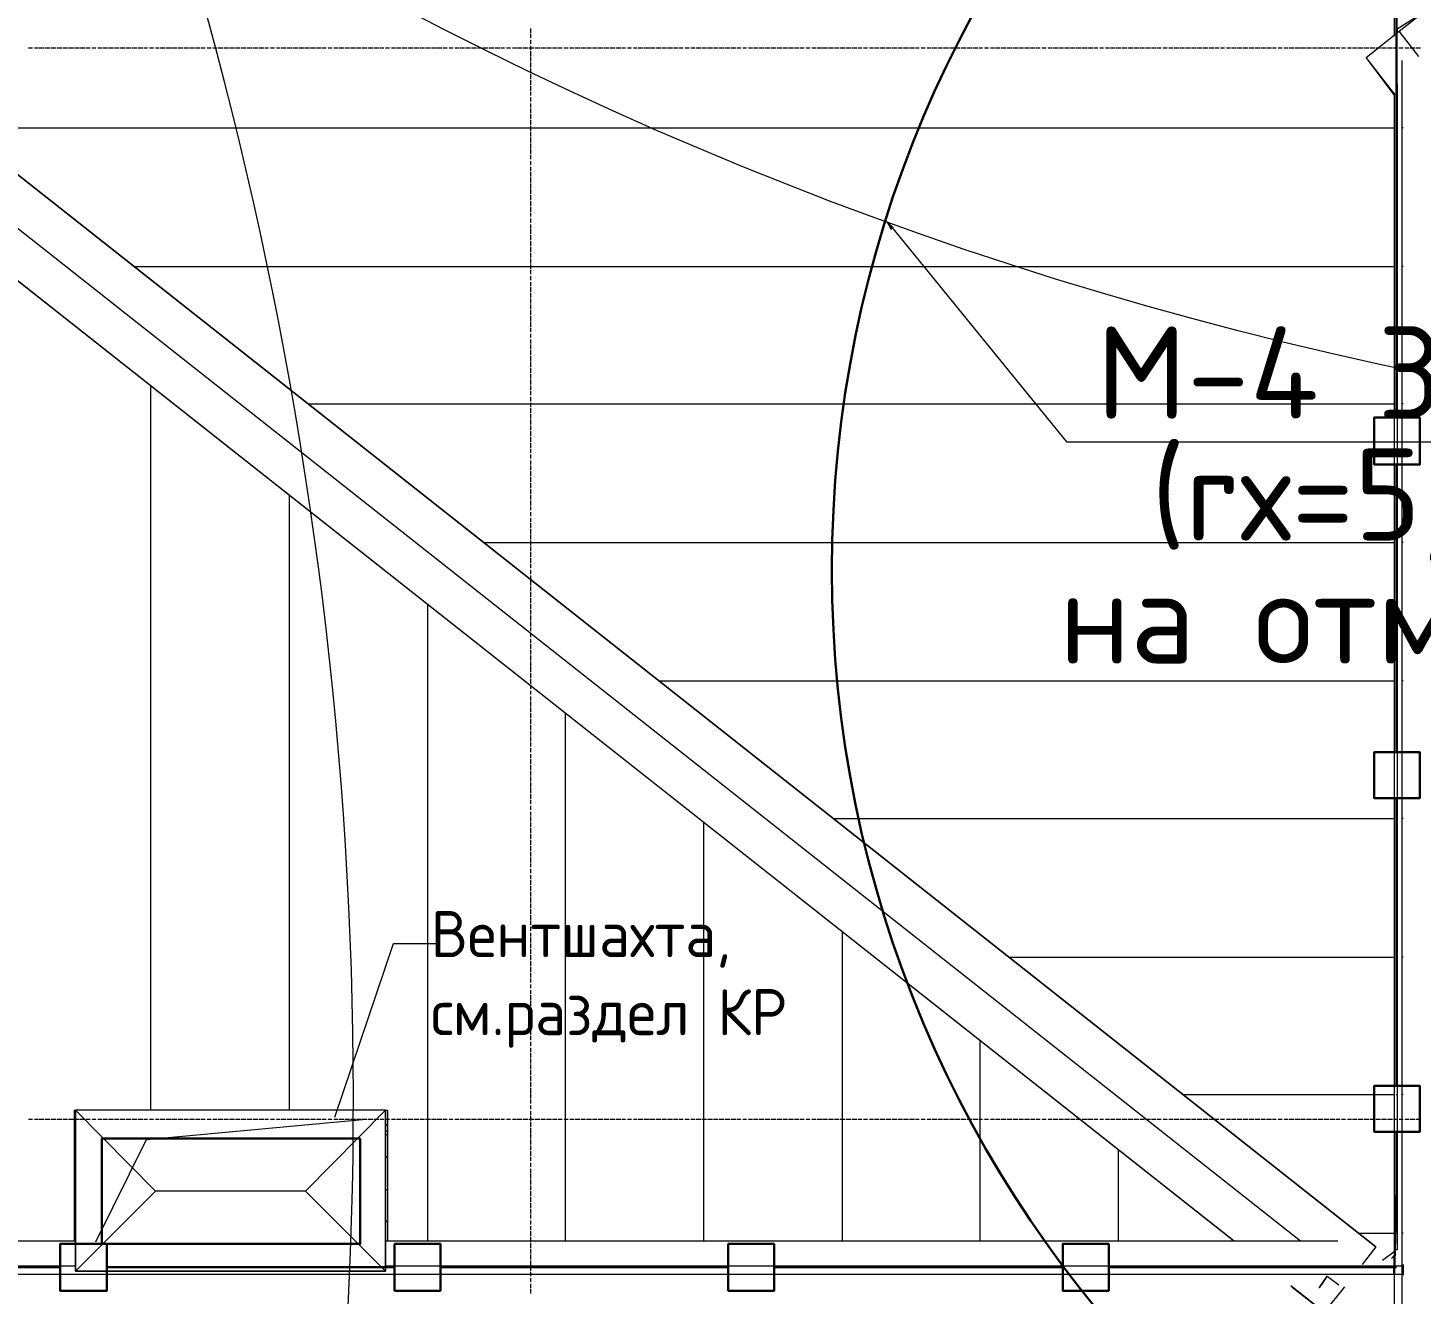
# Model space of a CAD drawing. Header units: millimetres. Extents: x -42533 to 645315, y 3457 to 82611.
# Drawn here: x 583353 to 589402, y 19612 to 25110 of the extents above; entities that cross this region are included whole.
import ezdxf

# ---------------------------------------------------------------- set-up
doc = ezdxf.new("R2010")
doc.units = ezdxf.units.MM
for name, color, linetype, true_color in [('PDF _!ЭОМ.Молниезащита', 7, 'Continuous', 0x954a95), ('PDF _Аннотация', 7, 'Continuous', 0xbababa), ('PDF _Воздуховоды', 7, 'Continuous', 0xbababa), ('PDF _Крыша', 7, 'Continuous', 0xbababa), ('PDF _Крыша штриховка', 7, 'Continuous', 0xbababa), ('PDF _Обобщенные модели', 7, 'Continuous', 0xbababa), ('PDF _Ограждение', 7, 'Continuous', 0xbababa), ('PDF _Оси', 7, 'Continuous', 0xbababa), ('PDF _Перекрытие', 7, 'Continuous', 0xbababa), ('PDF _Перекрытие штриховка', 7, 'Continuous', 0xbababa)]:
    doc.layers.add(name, color=color, linetype=linetype, true_color=true_color)
doc.layers.add('PDF _Линии', color=7, linetype='Continuous')
doc.layers.add('PDF _Текст', color=7, linetype='Continuous')
doc.styles.add('PDF GOST Common', font='GOST_Common.ttf')
doc.styles.add('PDF ISOCPEUR', font='isocpeur.ttf')

msp = doc.modelspace()

# ---------------------------------------------------------------- linework, layer by layer
at = {"layer": 'PDF _!ЭОМ.Молниезащита', "color": 5, "lineweight": 30}
for points in [[(589294.9, 23417.9), (589294.9, 24417.4), (589294.9, 25158.6)], [(589294.9, 21965.2), (589294.9, 22964.7), (589294.9, 23214.6), (589197.5, 23214.6), (589197.5, 23417.9), (589396.6, 23417.9), (589396.6, 23214.6), (589294.9, 23214.6)], [(589294.9, 20516.7), (589294.9, 21516.2), (589294.9, 21766.1), (589197.5, 21766.1), (589197.5, 21965.2), (589396.6, 21965.2), (589396.6, 21766.1), (589294.9, 21766.1)], [(589285.6, 19699.3), (589294.9, 20067.7), (589294.9, 20317.6), (589197.5, 20317.6), (589197.5, 20516.7), (589396.6, 20516.7), (589396.6, 20317.6), (589294.9, 20317.6)], [(583492.5, 19728.9), (582493, 19728.9), (582243.1, 19728.9), (582243.1, 19627.3), (582044, 19627.3), (582044, 19830.6), (582243.1, 19830.6), (582243.1, 19728.9)], [(584945.2, 19728.9), (583945.7, 19728.9), (583695.8, 19728.9), (583695.8, 19627.3), (583492.5, 19627.3), (583492.5, 19830.6), (583695.8, 19830.6), (583695.8, 19728.9)], [(586393.7, 19728.9), (585394.2, 19728.9), (585144.3, 19728.9), (585144.3, 19627.3), (584945.2, 19627.3), (584945.2, 19830.6), (585144.3, 19830.6), (585144.3, 19728.9)], [(587846.4, 19728.9), (586846.9, 19728.9), (586592.8, 19728.9), (586592.8, 19627.3), (586393.7, 19627.3), (586393.7, 19830.6), (586592.8, 19830.6), (586592.8, 19728.9)], [(589294.9, 19728.9), (588295.4, 19728.9), (588045.5, 19728.9), (588045.5, 19627.3), (587846.4, 19627.3), (587846.4, 19830.6), (588045.5, 19830.6), (588045.5, 19728.9)]]:
    msp.add_lwpolyline(points, dxfattribs=at)
at = {"layer": 'PDF _!ЭОМ.Молниезащита', "lineweight": 5}
msp.add_lwpolyline([(587108.6, 24239.6), (587862.5, 23312), (590471.5, 23312)], dxfattribs=at)
at = {"layer": 'PDF _!ЭОМ.Молниезащита', "lineweight": 13}
msp.add_circle((592805, 40061.1), 16795.3, dxfattribs=at)
at = {"layer": 'PDF _!ЭОМ.Молниезащита', "color": 116, "lineweight": 30, "true_color": 0x136734}
msp.add_circle((591894.4, 22755.9), 5050.7, dxfattribs=at)
at = {"layer": 'PDF _!ЭОМ.Молниезащита', "lineweight": 13}
for centre, radius, start, end in [((567008.4, 20453.1), 17757.8, 299.14304, 50.43064), ((591445.4, 22129.1), 9036.1, 344.77295, 295.66956)]:
    msp.add_arc(centre, radius, start, end, dxfattribs=at)
at = {"layer": 'PDF _!ЭОМ.Молниезащита', "transparency": 33554559}
msp.add_solid([(587100.2, 24231.1), (587074.8, 24277.7), (587112.9, 24243.8)], dxfattribs=at)
at = {"layer": 'PDF _Аннотация', "color": 8, "lineweight": 9}
msp.add_lwpolyline([(584686, 20381.2), (584940.2, 21135.1), (585126.5, 21135.1)], dxfattribs=at)
at = {"layer": 'PDF _Воздуховоды', "color": 8, "lineweight": 18}
for points in [[(584559, 20059.3), (584906.3, 20410.8), (584906.3, 19712), (584906.3, 20410.8), (583559.4, 20410.8), (583559.4, 19712), (583559.4, 20410.8), (583906.7, 20059.3), (583559.4, 19712), (584906.3, 19712), (584559, 20059.3), (583906.7, 20059.3)], [(584906.3, 20410.8), (583559.4, 20410.8)], [(584906.3, 19712), (583559.4, 19712)]]:
    msp.add_lwpolyline(points, dxfattribs=at)
at = {"layer": 'PDF _Крыша', "color": 8, "lineweight": 9}
for points in [[(589438.1, 25192.5), (589298.3, 25103.6), (589298.3, 25086.6)], [(589298.3, 24866.4), (589298.3, 19805.2), (589294.1, 19805.2)], [(583555.2, 19843.3), (583555.2, 20410.8), (583559.4, 20410.8)], [(584906.3, 20410.8), (584914.7, 20410.8), (584914.7, 19843.3)], [(589285.6, 19796.7), (589234.8, 19758.6)], [(589272.9, 19767), (589285.6, 19779.7)]]:
    msp.add_lwpolyline(points, dxfattribs=at)
at = {"layer": 'PDF _Крыша штриховка', "color": 8, "lineweight": 9}
for points in [[(583161.3, 24675.8), (589285.6, 24675.8)], [(589294.1, 24675.8), (589298.3, 24675.8)], [(589323.7, 24675.8), (589319.5, 24675.8)], [(583813.5, 24074.4), (589285.6, 24074.4)], [(589294.1, 24074.4), (589298.3, 24074.4)], [(589323.7, 24074.4), (589319.5, 24074.4)], [(583885.5, 23553.4), (583885.5, 20410.8)], [(584571.7, 23477.2), (589285.6, 23477.2)], [(589294.1, 23477.2), (589298.3, 23477.2)], [(589323.7, 23477.2), (589319.5, 23477.2)], [(584487, 23079.1), (584487, 20410.8)], [(585334, 22875.8), (589285.6, 22875.8)], [(589294.1, 22875.8), (589298.3, 22875.8)], [(589323.7, 22875.8), (589319.5, 22875.8)], [(585088.4, 22609), (585088.4, 19843.3)], [(586092.2, 22274.4), (589285.6, 22274.4)], [(589294.1, 22274.4), (589298.3, 22274.4)], [(589323.7, 22274.4), (589319.5, 22274.4)], [(585685.6, 22134.6), (585685.6, 19843.3)], [(586287, 21660.2), (586287, 19843.3)], [(586850.3, 21677.2), (589285.6, 21677.2)], [(589294.1, 21677.2), (589298.3, 21677.2)], [(589323.7, 21677.2), (589319.5, 21677.2)], [(586888.4, 21185.9), (586888.4, 19843.3)], [(587612.7, 21075.8), (589285.6, 21075.8)], [(589294.1, 21075.8), (589298.3, 21075.8)], [(589323.7, 21075.8), (589319.5, 21075.8)], [(587485.6, 20711.5), (587485.6, 19843.3)], [(588370.8, 20478.6), (589285.6, 20478.6)], [(589294.1, 20478.6), (589298.3, 20478.6)], [(589323.7, 20478.6), (589319.5, 20478.6)], [(588087, 20237.2), (588087, 19843.3)], [(589133.1, 19877.2), (589285.6, 19877.2)], [(589294.1, 19877.2), (589298.3, 19877.2)], [(589323.7, 19877.2), (589319.5, 19877.2)]]:
    msp.add_lwpolyline(points, dxfattribs=at)
at = {"layer": 'PDF _Линии', "color": 8, "lineweight": 9}
msp.add_lwpolyline([(583648.4, 19839), (583868.6, 20283.7), (584821.6, 20372.7)], dxfattribs=at)
at = {"layer": 'PDF _Линии', "color": 8, "lineweight": 30}
msp.add_lwpolyline([(584796.1, 20288), (583673.8, 20288), (583673.8, 19830.6), (584796.1, 19830.6)], close=True, dxfattribs=at)
at = {"layer": 'PDF _Обобщенные модели', "color": 8, "lineweight": 18}
for points in [[(589285.6, 25361.9), (589285.6, 25073.9)], [(589319.5, 16366.1), (589319.5, 24968)], [(589285.6, 24828.3), (589285.6, 16353.3)], [(584906.3, 20321.9), (584914.7, 20321.9)], [(584906.3, 20304.9), (584914.7, 20304.9)], [(574915.1, 19843.3), (583559.4, 19843.3)], [(584906.3, 19843.3), (589040, 19843.3)], [(583559.4, 19733.2), (559523.8, 19733.2)], [(589323.7, 19733.2), (584906.3, 19733.2)], [(589323.7, 19741.6), (589323.7, 19733.2), (589323.7, 19699.3), (589323.7, 19695)], [(559523.8, 19699.3), (589323.7, 19699.3)]]:
    msp.add_lwpolyline(points, dxfattribs=at)
at = {"layer": 'PDF _Ограждение', "color": 8, "lineweight": 9}
for points in [[(589205.1, 19817.9), (581916.1, 25573.7), (589205.1, 19817.9), (589145.9, 19741.6)], [(581861.1, 25383.1), (588879, 19843.3)], [(588586.8, 19843.3), (581801.8, 25201), (588591, 19843.3)], [(589289.9, 24819.8), (589162.8, 24980.7), (589306.8, 25095.1), (589446.6, 25205.2), (589450.8, 25205.2), (589510.1, 25129)], [(589391.5, 24985), (589306.8, 25095.1)], [(589285.6, 24819.8), (589162.8, 24980.7)], [(588959.5, 19640), (588993.4, 19690.8), (588959.5, 19640)], [(588993.4, 19690.8), (589044.2, 19652.7)], [(588993.4, 19690.8), (588993.4, 19690.8)], [(589069.6, 19644.2), (588980.7, 19534.1), (588836.7, 19648.4)], [(588840.9, 19644.2), (588980.7, 19534.1)]]:
    msp.add_lwpolyline(points, dxfattribs=at)
at = {"layer": 'PDF _Оси', "color": 8, "lineweight": 9}
for points in [[(585537.3, 25086.6), (585537.3, 25107.8)], [(585537.3, 25065.5), (585537.3, 25082.4)], [(585537.3, 25061.2), (585537.3, 25061.2)], [(585537.3, 25040), (585537.3, 25057)], [(583356.1, 25023.1), (583373.1, 25023.1)], [(583377.3, 25023.1), (583377.3, 25023.1)], [(583381.5, 25023.1), (583398.5, 25023.1)], [(583402.7, 25023.1), (583423.9, 25023.1)], [(583428.1, 25023.1), (583449.3, 25023.1)], [(583453.5, 25023.1), (583474.7, 25023.1)], [(583479, 25023.1), (583500.1, 25023.1)], [(583504.4, 25023.1), (583525.5, 25023.1)], [(583529.8, 25023.1), (583551, 25023.1)], [(583555.2, 25023.1), (583576.4, 25023.1)], [(583580.6, 25023.1), (583601.8, 25023.1)], [(583606, 25023.1), (583623, 25023.1)], [(583627.2, 25023.1), (583627.2, 25023.1)], [(583631.4, 25023.1), (583648.4, 25023.1)], [(583652.6, 25023.1), (583652.6, 25023.1)], [(583656.8, 25023.1), (583673.8, 25023.1)], [(583678, 25023.1), (583699.2, 25023.1)], [(583703.4, 25023.1), (583724.6, 25023.1)], [(583728.8, 25023.1), (583750, 25023.1)], [(583754.3, 25023.1), (583775.4, 25023.1)], [(583779.7, 25023.1), (583800.8, 25023.1)], [(583805.1, 25023.1), (583826.3, 25023.1)], [(583830.5, 25023.1), (583851.7, 25023.1)], [(583855.9, 25023.1), (583872.8, 25023.1)], [(583877.1, 25023.1), (583877.1, 25023.1)], [(583881.3, 25023.1), (583898.3, 25023.1)], [(583902.5, 25023.1), (583902.5, 25023.1)], [(583906.7, 25023.1), (583923.7, 25023.1)], [(583927.9, 25023.1), (583949.1, 25023.1)], [(583953.3, 25023.1), (583974.5, 25023.1)], [(583978.7, 25023.1), (583999.9, 25023.1)], [(584004.1, 25023.1), (584025.3, 25023.1)], [(584029.6, 25023.1), (584050.7, 25023.1)], [(584055, 25023.1), (584076.1, 25023.1)], [(584080.4, 25023.1), (584101.6, 25023.1)], [(584105.8, 25023.1), (584122.7, 25023.1)], [(584127, 25023.1), (584127, 25023.1)], [(584131.2, 25023.1), (584148.1, 25023.1)], [(584152.4, 25023.1), (584152.4, 25023.1)], [(584156.6, 25023.1), (584173.6, 25023.1)], [(584177.8, 25023.1), (584199, 25023.1)], [(584203.2, 25023.1), (584224.4, 25023.1)], [(584228.6, 25023.1), (584249.8, 25023.1)], [(584254, 25023.1), (584275.2, 25023.1)], [(584279.4, 25023.1), (584300.6, 25023.1)], [(584304.8, 25023.1), (584326, 25023.1)], [(584330.3, 25023.1), (584351.4, 25023.1)], [(584355.7, 25023.1), (584376.9, 25023.1)], [(584381.1, 25023.1), (584398, 25023.1)], [(584402.3, 25023.1), (584402.3, 25023.1)], [(584406.5, 25023.1), (584423.4, 25023.1)], [(584427.7, 25023.1), (584427.7, 25023.1)], [(584431.9, 25023.1), (584448.9, 25023.1)], [(584453.1, 25023.1), (584474.3, 25023.1)], [(584478.5, 25023.1), (584499.7, 25023.1)], [(584503.9, 25023.1), (584525.1, 25023.1)], [(584529.3, 25023.1), (584550.5, 25023.1)], [(584554.7, 25023.1), (584575.9, 25023.1)], [(584580.1, 25023.1), (584601.3, 25023.1)], [(584605.6, 25023.1), (584626.7, 25023.1)], [(584631, 25023.1), (584647.9, 25023.1)], [(584652.1, 25023.1), (584652.1, 25023.1)], [(584656.4, 25023.1), (584673.3, 25023.1)], [(584677.6, 25023.1), (584677.6, 25023.1)], [(584681.8, 25023.1), (584698.7, 25023.1)], [(584703, 25023.1), (584724.1, 25023.1)], [(584728.4, 25023.1), (584749.6, 25023.1)], [(584753.8, 25023.1), (584775, 25023.1)], [(584779.2, 25023.1), (584800.4, 25023.1)], [(584804.6, 25023.1), (584825.8, 25023.1)], [(584830, 25023.1), (584851.2, 25023.1)], [(584855.4, 25023.1), (584876.6, 25023.1)], [(584880.9, 25023.1), (584897.8, 25023.1)], [(584902, 25023.1), (584902, 25023.1)], [(584906.3, 25023.1), (584923.2, 25023.1)], [(584927.4, 25023.1), (584927.4, 25023.1)], [(584931.7, 25023.1), (584948.6, 25023.1)], [(584952.9, 25023.1), (584974, 25023.1)], [(584978.3, 25023.1), (584999.4, 25023.1)], [(585003.7, 25023.1), (585024.9, 25023.1)], [(585029.1, 25023.1), (585050.3, 25023.1)], [(585054.5, 25023.1), (585075.7, 25023.1)], [(585079.9, 25023.1), (585101.1, 25023.1)], [(585105.3, 25023.1), (585126.5, 25023.1)], [(585130.7, 25023.1), (585151.9, 25023.1)], [(585156.2, 25023.1), (585173.1, 25023.1)], [(585177.3, 25023.1), (585177.3, 25023.1)], [(585181.6, 25023.1), (585198.5, 25023.1)], [(585202.7, 25023.1), (585202.7, 25023.1)], [(585207, 25023.1), (585223.9, 25023.1)], [(585228.2, 25023.1), (585249.3, 25023.1)], [(585253.6, 25023.1), (585274.7, 25023.1)], [(585279, 25023.1), (585300.2, 25023.1)], [(585304.4, 25023.1), (585325.6, 25023.1)], [(585329.8, 25023.1), (585351, 25023.1)], [(585355.2, 25023.1), (585376.4, 25023.1)], [(585380.6, 25023.1), (585401.8, 25023.1)], [(585406, 25023.1), (585423, 25023.1)], [(585427.2, 25023.1), (585427.2, 25023.1)], [(585431.5, 25023.1), (585448.4, 25023.1)], [(585452.6, 25023.1), (585452.6, 25023.1)], [(585456.9, 25023.1), (585473.8, 25023.1)], [(585478, 25023.1), (585499.2, 25023.1)], [(585503.5, 25023.1), (585524.6, 25023.1)], [(585528.9, 25023.1), (585550, 25023.1)], [(585537.3, 25035.8), (585537.3, 25035.8)], [(585537.3, 25014.6), (585537.3, 25031.6)], [(585537.3, 24989.2), (585537.3, 25010.4)], [(585537.3, 24963.8), (585537.3, 24985)], [(585554.3, 25023.1), (585575.5, 25023.1)], [(585579.7, 25023.1), (585600.9, 25023.1)], [(585605.1, 25023.1), (585626.3, 25023.1)], [(585630.5, 25023.1), (585651.7, 25023.1)], [(585655.9, 25023.1), (585672.9, 25023.1)], [(585677.1, 25023.1), (585677.1, 25023.1)], [(585681.3, 25023.1), (585698.3, 25023.1)], [(585702.5, 25023.1), (585702.5, 25023.1)], [(585706.7, 25023.1), (585723.7, 25023.1)], [(585727.9, 25023.1), (585749.1, 25023.1)], [(585753.3, 25023.1), (585774.5, 25023.1)], [(585778.8, 25023.1), (585799.9, 25023.1)], [(585804.2, 25023.1), (585825.3, 25023.1)], [(585829.6, 25023.1), (585850.8, 25023.1)], [(585855, 25023.1), (585876.2, 25023.1)], [(585880.4, 25023.1), (585901.6, 25023.1)], [(585905.8, 25023.1), (585927, 25023.1)], [(585931.2, 25023.1), (585948.2, 25023.1)], [(585952.4, 25023.1), (585952.4, 25023.1)], [(585956.6, 25023.1), (585973.6, 25023.1)], [(585977.8, 25023.1), (585977.8, 25023.1)], [(585982, 25023.1), (585999, 25023.1)], [(586003.2, 25023.1), (586024.4, 25023.1)], [(586028.6, 25023.1), (586049.8, 25023.1)], [(586054, 25023.1), (586075.2, 25023.1)], [(586079.5, 25023.1), (586100.6, 25023.1)], [(586104.9, 25023.1), (586126, 25023.1)], [(586130.3, 25023.1), (586151.5, 25023.1)], [(586155.7, 25023.1), (586176.9, 25023.1)], [(586181.1, 25023.1), (586198, 25023.1)], [(586202.3, 25023.1), (586202.3, 25023.1)], [(586206.5, 25023.1), (586223.5, 25023.1)], [(586227.7, 25023.1), (586227.7, 25023.1)], [(586231.9, 25023.1), (586248.9, 25023.1)], [(586253.1, 25023.1), (586274.3, 25023.1)], [(586278.5, 25023.1), (586299.7, 25023.1)], [(586303.9, 25023.1), (586325.1, 25023.1)], [(586329.3, 25023.1), (586350.5, 25023.1)], [(586354.8, 25023.1), (586375.9, 25023.1)], [(586380.2, 25023.1), (586401.3, 25023.1)], [(586405.6, 25023.1), (586426.8, 25023.1)], [(586431, 25023.1), (586447.9, 25023.1)], [(586452.2, 25023.1), (586452.2, 25023.1)], [(586456.4, 25023.1), (586473.3, 25023.1)], [(586477.6, 25023.1), (586477.6, 25023.1)], [(586481.8, 25023.1), (586498.8, 25023.1)], [(586503, 25023.1), (586524.2, 25023.1)], [(586528.4, 25023.1), (586549.6, 25023.1)], [(586553.8, 25023.1), (586575, 25023.1)], [(586579.2, 25023.1), (586600.4, 25023.1)], [(586604.6, 25023.1), (586625.8, 25023.1)], [(586630.1, 25023.1), (586651.2, 25023.1)], [(586655.5, 25023.1), (586676.6, 25023.1)], [(586680.9, 25023.1), (586702.1, 25023.1)], [(586706.3, 25023.1), (586723.2, 25023.1)], [(586727.5, 25023.1), (586727.5, 25023.1)], [(586731.7, 25023.1), (586748.6, 25023.1)], [(586752.9, 25023.1), (586752.9, 25023.1)], [(586757.1, 25023.1), (586774.1, 25023.1)], [(586778.3, 25023.1), (586799.5, 25023.1)], [(586803.7, 25023.1), (586824.9, 25023.1)], [(586829.1, 25023.1), (586850.3, 25023.1)], [(586854.5, 25023.1), (586875.7, 25023.1)], [(586879.9, 25023.1), (586901.1, 25023.1)], [(586905.4, 25023.1), (586926.5, 25023.1)], [(586930.8, 25023.1), (586951.9, 25023.1)], [(586956.2, 25023.1), (586973.1, 25023.1)], [(586977.4, 25023.1), (586977.4, 25023.1)], [(586981.6, 25023.1), (586998.5, 25023.1)], [(587002.8, 25023.1), (587002.8, 25023.1)], [(587007, 25023.1), (587023.9, 25023.1)], [(587028.2, 25023.1), (587049.4, 25023.1)], [(587053.6, 25023.1), (587074.8, 25023.1)], [(587079, 25023.1), (587100.2, 25023.1)], [(587104.4, 25023.1), (587125.6, 25023.1)], [(587129.8, 25023.1), (587151, 25023.1)], [(587155.2, 25023.1), (587176.4, 25023.1)], [(587180.7, 25023.1), (587201.8, 25023.1)], [(587206.1, 25023.1), (587223, 25023.1)], [(587227.2, 25023.1), (587227.2, 25023.1)], [(587231.5, 25023.1), (587248.4, 25023.1)], [(587252.7, 25023.1), (587252.7, 25023.1)], [(587256.9, 25023.1), (587273.8, 25023.1)], [(587278.1, 25023.1), (587299.2, 25023.1)], [(587303.5, 25023.1), (587324.7, 25023.1)], [(587328.9, 25023.1), (587350.1, 25023.1)], [(587354.3, 25023.1), (587375.5, 25023.1)], [(587379.7, 25023.1), (587400.9, 25023.1)], [(587405.1, 25023.1), (587426.3, 25023.1)], [(587430.5, 25023.1), (587451.7, 25023.1)], [(587455.9, 25023.1), (587477.1, 25023.1)], [(587481.4, 25023.1), (587498.3, 25023.1)], [(587502.5, 25023.1), (587502.5, 25023.1)], [(587506.8, 25023.1), (587523.7, 25023.1)], [(587527.9, 25023.1), (587527.9, 25023.1)], [(587532.2, 25023.1), (587549.1, 25023.1)], [(587553.4, 25023.1), (587574.5, 25023.1)], [(587578.8, 25023.1), (587599.9, 25023.1)], [(587604.2, 25023.1), (587625.4, 25023.1)], [(587629.6, 25023.1), (587650.8, 25023.1)], [(587655, 25023.1), (587676.2, 25023.1)], [(587680.4, 25023.1), (587701.6, 25023.1)], [(587705.8, 25023.1), (587727, 25023.1)], [(587731.2, 25023.1), (587748.2, 25023.1)], [(587752.4, 25023.1), (587752.4, 25023.1)], [(587756.7, 25023.1), (587773.6, 25023.1)], [(587777.8, 25023.1), (587777.8, 25023.1)], [(587782.1, 25023.1), (587799, 25023.1)], [(587803.2, 25023.1), (587824.4, 25023.1)], [(587828.7, 25023.1), (587849.8, 25023.1)], [(587854.1, 25023.1), (587875.2, 25023.1)], [(587879.5, 25023.1), (587900.7, 25023.1)], [(587904.9, 25023.1), (587926.1, 25023.1)], [(587930.3, 25023.1), (587951.5, 25023.1)], [(587955.7, 25023.1), (587976.9, 25023.1)], [(587981.1, 25023.1), (587998.1, 25023.1)], [(588002.3, 25023.1), (588002.3, 25023.1)], [(588006.5, 25023.1), (588023.5, 25023.1)], [(588027.7, 25023.1), (588027.7, 25023.1)], [(588032, 25023.1), (588048.9, 25023.1)], [(588053.1, 25023.1), (588074.3, 25023.1)], [(588078.5, 25023.1), (588099.7, 25023.1)], [(588104, 25023.1), (588125.1, 25023.1)], [(588129.4, 25023.1), (588150.5, 25023.1)], [(588154.8, 25023.1), (588176, 25023.1)], [(588180.2, 25023.1), (588201.4, 25023.1)], [(588205.6, 25023.1), (588226.8, 25023.1)], [(588231, 25023.1), (588252.2, 25023.1)], [(588256.4, 25023.1), (588273.4, 25023.1)], [(588277.6, 25023.1), (588277.6, 25023.1)], [(588281.8, 25023.1), (588298.8, 25023.1)], [(588303, 25023.1), (588303, 25023.1)], [(588307.3, 25023.1), (588324.2, 25023.1)], [(588328.4, 25023.1), (588349.6, 25023.1)], [(588353.8, 25023.1), (588375, 25023.1)], [(588379.3, 25023.1), (588400.4, 25023.1)], [(588404.7, 25023.1), (588425.8, 25023.1)], [(588430.1, 25023.1), (588451.3, 25023.1)], [(588455.5, 25023.1), (588476.7, 25023.1)], [(588480.9, 25023.1), (588502.1, 25023.1)], [(588506.3, 25023.1), (588523.3, 25023.1)], [(588527.5, 25023.1), (588527.5, 25023.1)], [(588531.7, 25023.1), (588548.7, 25023.1)], [(588552.9, 25023.1), (588552.9, 25023.1)], [(588557.1, 25023.1), (588574.1, 25023.1)], [(588578.3, 25023.1), (588599.5, 25023.1)], [(588603.7, 25023.1), (588624.9, 25023.1)], [(588629.1, 25023.1), (588650.3, 25023.1)], [(588654.6, 25023.1), (588675.7, 25023.1)], [(588680, 25023.1), (588701.1, 25023.1)], [(588705.4, 25023.1), (588726.6, 25023.1)], [(588730.8, 25023.1), (588752, 25023.1)], [(588756.2, 25023.1), (588773.1, 25023.1)], [(588777.4, 25023.1), (588777.4, 25023.1)], [(588781.6, 25023.1), (588798.6, 25023.1)], [(588802.8, 25023.1), (588802.8, 25023.1)], [(588807, 25023.1), (588824, 25023.1)], [(588828.2, 25023.1), (588849.4, 25023.1)], [(588853.6, 25023.1), (588874.8, 25023.1)], [(588879, 25023.1), (588900.2, 25023.1)], [(588904.4, 25023.1), (588925.6, 25023.1)], [(588929.8, 25023.1), (588951, 25023.1)], [(588955.3, 25023.1), (588976.4, 25023.1)], [(588980.7, 25023.1), (589001.8, 25023.1)], [(589006.1, 25023.1), (589027.3, 25023.1)], [(589031.5, 25023.1), (589048.4, 25023.1)], [(589052.7, 25023.1), (589052.7, 25023.1)], [(589056.9, 25023.1), (589073.9, 25023.1)], [(589078.1, 25023.1), (589078.1, 25023.1)], [(589082.3, 25023.1), (589099.3, 25023.1)], [(589103.5, 25023.1), (589124.7, 25023.1)], [(589128.9, 25023.1), (589150.1, 25023.1)], [(589154.3, 25023.1), (589175.5, 25023.1)], [(589179.7, 25023.1), (589200.9, 25023.1)], [(589205.1, 25023.1), (589226.3, 25023.1)], [(589230.6, 25023.1), (589251.7, 25023.1)], [(589256, 25023.1), (589277.1, 25023.1)], [(589281.4, 25023.1), (589298.3, 25023.1)], [(589302.6, 25023.1), (589302.6, 25023.1)], [(589306.8, 25023.1), (589323.7, 25023.1)], [(589328, 25023.1), (589328, 25023.1)], [(589332.2, 25023.1), (589349.1, 25023.1)], [(589353.4, 25023.1), (589374.6, 25023.1)], [(589378.8, 25023.1), (589400, 25023.1)], [(585537.3, 24938.4), (585537.3, 24959.6)], [(585537.3, 24913), (585537.3, 24934.2)], [(585537.3, 24887.6), (585537.3, 24908.7)], [(585537.3, 24862.2), (585537.3, 24883.3)], [(585537.3, 24836.7), (585537.3, 24857.9)], [(585537.3, 24815.6), (585537.3, 24832.5)], [(585537.3, 24811.3), (585537.3, 24811.3)], [(585537.3, 24790.2), (585537.3, 24807.1)], [(585537.3, 24785.9), (585537.3, 24785.9)], [(585537.3, 24764.7), (585537.3, 24781.7)], [(585537.3, 24739.3), (585537.3, 24760.5)], [(585537.3, 24713.9), (585537.3, 24735.1)], [(585537.3, 24688.5), (585537.3, 24709.7)], [(585537.3, 24663.1), (585537.3, 24684.3)], [(585537.3, 24637.7), (585537.3, 24658.9)], [(585537.3, 24612.3), (585537.3, 24633.5)], [(585537.3, 24586.9), (585537.3, 24608)], [(585537.3, 24561.4), (585537.3, 24582.6)], [(585537.3, 24540.3), (585537.3, 24557.2)], [(585537.3, 24536), (585537.3, 24536)], [(585537.3, 24514.9), (585537.3, 24531.8)], [(585537.3, 24510.6), (585537.3, 24510.6)], [(585537.3, 24489.4), (585537.3, 24506.4)], [(585537.3, 24464), (585537.3, 24485.2)], [(585537.3, 24438.6), (585537.3, 24459.8)], [(585537.3, 24413.2), (585537.3, 24434.4)], [(585537.3, 24387.8), (585537.3, 24409)], [(585537.3, 24362.4), (585537.3, 24383.6)], [(585537.3, 24337), (585537.3, 24358.2)], [(585537.3, 24311.6), (585537.3, 24332.7)], [(585537.3, 24290.4), (585537.3, 24307.3)], [(585537.3, 24286.2), (585537.3, 24286.2)], [(585537.3, 24265), (585537.3, 24281.9)], [(585537.3, 24260.7), (585537.3, 24260.7)], [(585537.3, 24239.6), (585537.3, 24256.5)], [(585537.3, 24214.2), (585537.3, 24235.3)], [(585537.3, 24188.7), (585537.3, 24209.9)], [(585537.3, 24163.3), (585537.3, 24184.5)], [(585537.3, 24137.9), (585537.3, 24159.1)], [(585537.3, 24112.5), (585537.3, 24133.7)], [(585537.3, 24087.1), (585537.3, 24108.3)], [(585537.3, 24061.7), (585537.3, 24082.9)], [(585537.3, 24040.5), (585537.3, 24057.4)], [(585537.3, 24036.3), (585537.3, 24036.3)], [(585537.3, 24015.1), (585537.3, 24032)], [(585537.3, 24010.9), (585537.3, 24010.9)], [(585537.3, 23989.7), (585537.3, 24006.6)], [(585537.3, 23964.3), (585537.3, 23985.4)], [(585537.3, 23938.9), (585537.3, 23960)], [(585537.3, 23913.4), (585537.3, 23934.6)], [(585537.3, 23888), (585537.3, 23909.2)], [(585537.3, 23862.6), (585537.3, 23883.8)], [(585537.3, 23837.2), (585537.3, 23858.4)], [(585537.3, 23811.8), (585537.3, 23833)], [(585537.3, 23790.6), (585537.3, 23807.6)], [(585537.3, 23786.4), (585537.3, 23786.4)], [(585537.3, 23765.2), (585537.3, 23782.1)], [(585537.3, 23761), (585537.3, 23761)], [(585537.3, 23739.8), (585537.3, 23756.7)], [(585537.3, 23714.4), (585537.3, 23735.6)], [(585537.3, 23689), (585537.3, 23710.1)], [(585537.3, 23663.6), (585537.3, 23684.7)], [(585537.3, 23638.1), (585537.3, 23659.3)], [(585537.3, 23612.7), (585537.3, 23633.9)], [(585537.3, 23587.3), (585537.3, 23608.5)], [(585537.3, 23561.9), (585537.3, 23583.1)], [(585537.3, 23536.5), (585537.3, 23557.7)], [(585537.3, 23515.3), (585537.3, 23532.3)], [(585537.3, 23511.1), (585537.3, 23511.1)], [(585537.3, 23489.9), (585537.3, 23506.8)], [(585537.3, 23485.7), (585537.3, 23485.7)], [(585537.3, 23464.5), (585537.3, 23481.4)], [(585537.3, 23439.1), (585537.3, 23460.3)], [(585537.3, 23413.7), (585537.3, 23434.8)], [(585537.3, 23388.3), (585537.3, 23409.4)], [(585537.3, 23362.8), (585537.3, 23384)], [(585537.3, 23337.4), (585537.3, 23358.6)], [(585537.3, 23312), (585537.3, 23333.2)], [(585537.3, 23286.6), (585537.3, 23307.8)], [(585537.3, 23265.4), (585537.3, 23282.4)], [(585537.3, 23261.2), (585537.3, 23261.2)], [(585537.3, 23240), (585537.3, 23257)], [(585537.3, 23235.8), (585537.3, 23235.8)], [(585537.3, 23214.6), (585537.3, 23231.6)], [(585537.3, 23189.2), (585537.3, 23210.4)], [(585537.3, 23163.8), (585537.3, 23185)], [(585537.3, 23138.4), (585537.3, 23159.5)], [(585537.3, 23113), (585537.3, 23134.1)], [(585537.3, 23087.5), (585537.3, 23108.7)], [(585537.3, 23062.1), (585537.3, 23083.3)], [(585537.3, 23036.7), (585537.3, 23057.9)], [(585537.3, 23015.5), (585537.3, 23032.5)], [(585537.3, 23011.3), (585537.3, 23011.3)], [(585537.3, 22990.1), (585537.3, 23007.1)], [(585537.3, 22985.9), (585537.3, 22985.9)], [(585537.3, 22964.7), (585537.3, 22981.7)], [(585537.3, 22939.3), (585537.3, 22960.5)], [(585537.3, 22913.9), (585537.3, 22935.1)], [(585537.3, 22888.5), (585537.3, 22909.7)], [(585537.3, 22863.1), (585537.3, 22884.3)], [(585537.3, 22837.7), (585537.3, 22858.8)], [(585537.3, 22812.3), (585537.3, 22833.4)], [(585537.3, 22786.8), (585537.3, 22808)], [(585537.3, 22765.7), (585537.3, 22782.6)], [(585537.3, 22761.4), (585537.3, 22761.4)], [(585537.3, 22740.3), (585537.3, 22757.2)], [(585537.3, 22736), (585537.3, 22736)], [(585537.3, 22714.8), (585537.3, 22731.8)], [(585537.3, 22689.4), (585537.3, 22710.6)], [(585537.3, 22664), (585537.3, 22685.2)], [(585537.3, 22638.6), (585537.3, 22659.8)], [(585537.3, 22613.2), (585537.3, 22634.4)], [(585537.3, 22587.8), (585537.3, 22609)], [(585537.3, 22562.4), (585537.3, 22583.5)], [(585537.3, 22537), (585537.3, 22558.1)], [(585537.3, 22511.5), (585537.3, 22532.7)], [(585537.3, 22490.4), (585537.3, 22507.3)], [(585537.3, 22486.1), (585537.3, 22486.1)], [(585537.3, 22465), (585537.3, 22481.9)], [(585537.3, 22460.7), (585537.3, 22460.7)], [(585537.3, 22439.5), (585537.3, 22456.5)], [(585537.3, 22414.1), (585537.3, 22435.3)], [(585537.3, 22388.7), (585537.3, 22409.9)], [(585537.3, 22363.3), (585537.3, 22384.5)], [(585537.3, 22337.9), (585537.3, 22359.1)], [(585537.3, 22312.5), (585537.3, 22333.7)], [(585537.3, 22287.1), (585537.3, 22308.2)], [(585537.3, 22261.7), (585537.3, 22282.8)], [(585537.3, 22240.5), (585537.3, 22257.4)], [(585537.3, 22236.2), (585537.3, 22236.2)], [(585537.3, 22215.1), (585537.3, 22232)], [(585537.3, 22210.8), (585537.3, 22210.8)], [(585537.3, 22189.7), (585537.3, 22206.6)], [(585537.3, 22164.2), (585537.3, 22185.4)], [(585537.3, 22138.8), (585537.3, 22160)], [(585537.3, 22113.4), (585537.3, 22134.6)], [(585537.3, 22088), (585537.3, 22109.2)], [(585537.3, 22062.6), (585537.3, 22083.8)], [(585537.3, 22037.2), (585537.3, 22058.4)], [(585537.3, 22011.8), (585537.3, 22032.9)], [(585537.3, 21990.6), (585537.3, 22007.5)], [(585537.3, 21986.4), (585537.3, 21986.4)], [(585537.3, 21965.2), (585537.3, 21982.1)], [(585537.3, 21960.9), (585537.3, 21960.9)], [(585537.3, 21939.8), (585537.3, 21956.7)], [(585537.3, 21914.4), (585537.3, 21935.5)], [(585537.3, 21888.9), (585537.3, 21910.1)], [(585537.3, 21863.5), (585537.3, 21884.7)], [(585537.3, 21838.1), (585537.3, 21859.3)], [(585537.3, 21812.7), (585537.3, 21833.9)], [(585537.3, 21787.3), (585537.3, 21808.5)], [(585537.3, 21761.9), (585537.3, 21783.1)], [(585537.3, 21740.7), (585537.3, 21757.6)], [(585537.3, 21736.5), (585537.3, 21736.5)], [(585537.3, 21715.3), (585537.3, 21732.2)], [(585537.3, 21711.1), (585537.3, 21711.1)], [(585537.3, 21689.9), (585537.3, 21706.8)], [(585537.3, 21664.5), (585537.3, 21685.6)], [(585537.3, 21639.1), (585537.3, 21660.2)], [(585537.3, 21613.6), (585537.3, 21634.8)], [(585537.3, 21588.2), (585537.3, 21609.4)], [(585537.3, 21562.8), (585537.3, 21584)], [(585537.3, 21537.4), (585537.3, 21558.6)], [(585537.3, 21512), (585537.3, 21533.2)], [(585537.3, 21486.6), (585537.3, 21507.8)], [(585537.3, 21465.4), (585537.3, 21482.4)], [(585537.3, 21461.2), (585537.3, 21461.2)], [(585537.3, 21440), (585537.3, 21456.9)], [(585537.3, 21435.8), (585537.3, 21435.8)], [(585537.3, 21414.6), (585537.3, 21431.5)], [(585537.3, 21389.2), (585537.3, 21410.4)], [(585537.3, 21363.8), (585537.3, 21384.9)], [(585537.3, 21338.4), (585537.3, 21359.5)], [(585537.3, 21312.9), (585537.3, 21334.1)], [(585537.3, 21287.5), (585537.3, 21308.7)], [(585537.3, 21262.1), (585537.3, 21283.3)], [(585537.3, 21236.7), (585537.3, 21257.9)], [(585537.3, 21215.5), (585537.3, 21232.5)], [(585537.3, 21211.3), (585537.3, 21211.3)], [(585537.3, 21190.1), (585537.3, 21207.1)], [(585537.3, 21185.9), (585537.3, 21185.9)], [(585537.3, 21164.7), (585537.3, 21181.6)], [(585537.3, 21139.3), (585537.3, 21160.5)], [(585537.3, 21113.9), (585537.3, 21135.1)], [(585537.3, 21088.5), (585537.3, 21109.6)], [(585537.3, 21063.1), (585537.3, 21084.2)], [(585537.3, 21037.6), (585537.3, 21058.8)], [(585537.3, 21012.2), (585537.3, 21033.4)], [(585537.3, 20986.8), (585537.3, 21008)], [(585537.3, 20965.6), (585537.3, 20982.6)], [(585537.3, 20961.4), (585537.3, 20961.4)], [(585537.3, 20940.2), (585537.3, 20957.2)], [(585537.3, 20936), (585537.3, 20936)], [(585537.3, 20914.8), (585537.3, 20931.8)], [(585537.3, 20889.4), (585537.3, 20910.6)], [(585537.3, 20864), (585537.3, 20885.2)], [(585537.3, 20838.6), (585537.3, 20859.8)], [(585537.3, 20813.2), (585537.3, 20834.3)], [(585537.3, 20787.8), (585537.3, 20808.9)], [(585537.3, 20762.3), (585537.3, 20783.5)], [(585537.3, 20736.9), (585537.3, 20758.1)], [(585537.3, 20715.8), (585537.3, 20732.7)], [(585537.3, 20711.5), (585537.3, 20711.5)], [(585537.3, 20690.3), (585537.3, 20707.3)], [(585537.3, 20686.1), (585537.3, 20686.1)], [(585537.3, 20664.9), (585537.3, 20681.9)], [(585537.3, 20639.5), (585537.3, 20660.7)], [(585537.3, 20614.1), (585537.3, 20635.3)], [(585537.3, 20588.7), (585537.3, 20609.9)], [(585537.3, 20563.3), (585537.3, 20584.5)], [(585537.3, 20537.9), (585537.3, 20559)], [(585537.3, 20512.5), (585537.3, 20533.6)], [(585537.3, 20487), (585537.3, 20508.2)], [(585537.3, 20461.6), (585537.3, 20482.8)], [(585537.3, 20440.5), (585537.3, 20457.4)], [(585537.3, 20436.2), (585537.3, 20436.2)], [(585537.3, 20415), (585537.3, 20432)], [(585537.3, 20410.8), (585537.3, 20410.8)], [(585537.3, 20389.6), (585537.3, 20406.6)], [(583356.1, 20372.7), (583373.1, 20372.7)], [(583377.3, 20372.7), (583377.3, 20372.7)], [(583381.5, 20372.7), (583398.5, 20372.7)], [(583402.7, 20372.7), (583423.9, 20372.7)], [(583428.1, 20372.7), (583449.3, 20372.7)], [(583453.5, 20372.7), (583474.7, 20372.7)], [(583479, 20372.7), (583500.1, 20372.7)], [(583504.4, 20372.7), (583525.5, 20372.7)], [(583529.8, 20372.7), (583551, 20372.7)], [(583555.2, 20372.7), (583576.4, 20372.7)], [(583580.6, 20372.7), (583601.8, 20372.7)], [(583606, 20372.7), (583623, 20372.7)], [(583627.2, 20372.7), (583627.2, 20372.7)], [(583631.4, 20372.7), (583648.4, 20372.7)], [(583652.6, 20372.7), (583652.6, 20372.7)], [(583656.8, 20372.7), (583673.8, 20372.7)], [(583678, 20372.7), (583699.2, 20372.7)], [(583703.4, 20372.7), (583724.6, 20372.7)], [(583728.8, 20372.7), (583750, 20372.7)], [(583754.3, 20372.7), (583775.4, 20372.7)], [(583779.7, 20372.7), (583800.8, 20372.7)], [(583805.1, 20372.7), (583826.3, 20372.7)], [(583830.5, 20372.7), (583851.7, 20372.7)], [(583855.9, 20372.7), (583872.8, 20372.7)], [(583877.1, 20372.7), (583877.1, 20372.7)], [(583881.3, 20372.7), (583898.3, 20372.7)], [(583902.5, 20372.7), (583902.5, 20372.7)], [(583906.7, 20372.7), (583923.7, 20372.7)], [(583927.9, 20372.7), (583949.1, 20372.7)], [(583953.3, 20372.7), (583974.5, 20372.7)], [(583978.7, 20372.7), (583999.9, 20372.7)], [(584004.1, 20372.7), (584025.3, 20372.7)], [(584029.6, 20372.7), (584050.7, 20372.7)], [(584055, 20372.7), (584076.1, 20372.7)], [(584080.4, 20372.7), (584101.6, 20372.7)], [(584105.8, 20372.7), (584122.7, 20372.7)], [(584127, 20372.7), (584127, 20372.7)], [(584131.2, 20372.7), (584148.1, 20372.7)], [(584152.4, 20372.7), (584152.4, 20372.7)], [(584156.6, 20372.7), (584173.6, 20372.7)], [(584177.8, 20372.7), (584199, 20372.7)], [(584203.2, 20372.7), (584224.4, 20372.7)], [(584228.6, 20372.7), (584249.8, 20372.7)], [(584254, 20372.7), (584275.2, 20372.7)], [(584279.4, 20372.7), (584300.6, 20372.7)], [(584304.8, 20372.7), (584326, 20372.7)], [(584330.3, 20372.7), (584351.4, 20372.7)], [(584355.7, 20372.7), (584376.9, 20372.7)], [(584381.1, 20372.7), (584398, 20372.7)], [(584402.3, 20372.7), (584402.3, 20372.7)], [(584406.5, 20372.7), (584423.4, 20372.7)], [(584427.7, 20372.7), (584427.7, 20372.7)], [(584431.9, 20372.7), (584448.9, 20372.7)], [(584453.1, 20372.7), (584474.3, 20372.7)], [(584478.5, 20372.7), (584499.7, 20372.7)], [(584503.9, 20372.7), (584525.1, 20372.7)], [(584529.3, 20372.7), (584550.5, 20372.7)], [(584554.7, 20372.7), (584575.9, 20372.7)], [(584580.1, 20372.7), (584601.3, 20372.7)], [(584605.6, 20372.7), (584626.7, 20372.7)], [(584631, 20372.7), (584647.9, 20372.7)], [(584652.1, 20372.7), (584652.1, 20372.7)], [(584656.4, 20372.7), (584673.3, 20372.7)], [(584677.6, 20372.7), (584677.6, 20372.7)], [(584681.8, 20372.7), (584698.7, 20372.7)], [(584703, 20372.7), (584724.1, 20372.7)], [(584728.4, 20372.7), (584749.6, 20372.7)], [(584753.8, 20372.7), (584775, 20372.7)], [(584779.2, 20372.7), (584800.4, 20372.7)], [(584804.6, 20372.7), (584825.8, 20372.7)], [(584830, 20372.7), (584851.2, 20372.7)], [(584855.4, 20372.7), (584876.6, 20372.7)], [(584880.9, 20372.7), (584897.8, 20372.7)], [(584902, 20372.7), (584902, 20372.7)], [(584906.3, 20372.7), (584923.2, 20372.7)], [(584927.4, 20372.7), (584927.4, 20372.7)], [(584931.7, 20372.7), (584948.6, 20372.7)], [(584952.9, 20372.7), (584974, 20372.7)], [(584978.3, 20372.7), (584999.4, 20372.7)], [(585003.7, 20372.7), (585024.9, 20372.7)], [(585029.1, 20372.7), (585050.3, 20372.7)], [(585054.5, 20372.7), (585075.7, 20372.7)], [(585079.9, 20372.7), (585101.1, 20372.7)], [(585105.3, 20372.7), (585126.5, 20372.7)], [(585130.7, 20372.7), (585151.9, 20372.7)], [(585156.2, 20372.7), (585173.1, 20372.7)], [(585177.3, 20372.7), (585177.3, 20372.7)], [(585181.6, 20372.7), (585198.5, 20372.7)], [(585202.7, 20372.7), (585202.7, 20372.7)], [(585207, 20372.7), (585223.9, 20372.7)], [(585228.2, 20372.7), (585249.3, 20372.7)], [(585253.6, 20372.7), (585274.7, 20372.7)], [(585279, 20372.7), (585300.2, 20372.7)], [(585304.4, 20372.7), (585325.6, 20372.7)], [(585329.8, 20372.7), (585351, 20372.7)], [(585355.2, 20372.7), (585376.4, 20372.7)], [(585380.6, 20372.7), (585401.8, 20372.7)], [(585406, 20372.7), (585423, 20372.7)], [(585427.2, 20372.7), (585427.2, 20372.7)], [(585431.5, 20372.7), (585448.4, 20372.7)], [(585452.6, 20372.7), (585452.6, 20372.7)], [(585456.9, 20372.7), (585473.8, 20372.7)], [(585478, 20372.7), (585499.2, 20372.7)], [(585503.5, 20372.7), (585524.6, 20372.7)], [(585528.9, 20372.7), (585550, 20372.7)], [(585537.3, 20364.2), (585537.3, 20385.4)], [(585537.3, 20338.8), (585537.3, 20360)], [(585537.3, 20313.4), (585537.3, 20334.6)], [(585554.3, 20372.7), (585575.5, 20372.7)], [(585579.7, 20372.7), (585600.9, 20372.7)], [(585605.1, 20372.7), (585626.3, 20372.7)], [(585630.5, 20372.7), (585651.7, 20372.7)], [(585655.9, 20372.7), (585672.9, 20372.7)], [(585677.1, 20372.7), (585677.1, 20372.7)], [(585681.3, 20372.7), (585698.3, 20372.7)], [(585702.5, 20372.7), (585702.5, 20372.7)], [(585706.7, 20372.7), (585723.7, 20372.7)], [(585727.9, 20372.7), (585749.1, 20372.7)], [(585753.3, 20372.7), (585774.5, 20372.7)], [(585778.8, 20372.7), (585799.9, 20372.7)], [(585804.2, 20372.7), (585825.3, 20372.7)], [(585829.6, 20372.7), (585850.8, 20372.7)], [(585855, 20372.7), (585876.2, 20372.7)], [(585880.4, 20372.7), (585901.6, 20372.7)], [(585905.8, 20372.7), (585927, 20372.7)], [(585931.2, 20372.7), (585948.2, 20372.7)], [(585952.4, 20372.7), (585952.4, 20372.7)], [(585956.6, 20372.7), (585973.6, 20372.7)], [(585977.8, 20372.7), (585977.8, 20372.7)], [(585982, 20372.7), (585999, 20372.7)], [(586003.2, 20372.7), (586024.4, 20372.7)], [(586028.6, 20372.7), (586049.8, 20372.7)], [(586054, 20372.7), (586075.2, 20372.7)], [(586079.5, 20372.7), (586100.6, 20372.7)], [(586104.9, 20372.7), (586126, 20372.7)], [(586130.3, 20372.7), (586151.5, 20372.7)], [(586155.7, 20372.7), (586176.9, 20372.7)], [(586181.1, 20372.7), (586198, 20372.7)], [(586202.3, 20372.7), (586202.3, 20372.7)], [(586206.5, 20372.7), (586223.5, 20372.7)], [(586227.7, 20372.7), (586227.7, 20372.7)], [(586231.9, 20372.7), (586248.9, 20372.7)], [(586253.1, 20372.7), (586274.3, 20372.7)], [(586278.5, 20372.7), (586299.7, 20372.7)], [(586303.9, 20372.7), (586325.1, 20372.7)], [(586329.3, 20372.7), (586350.5, 20372.7)], [(586354.8, 20372.7), (586375.9, 20372.7)], [(586380.2, 20372.7), (586401.3, 20372.7)], [(586405.6, 20372.7), (586426.8, 20372.7)], [(586431, 20372.7), (586447.9, 20372.7)], [(586452.2, 20372.7), (586452.2, 20372.7)], [(586456.4, 20372.7), (586473.3, 20372.7)], [(586477.6, 20372.7), (586477.6, 20372.7)], [(586481.8, 20372.7), (586498.8, 20372.7)], [(586503, 20372.7), (586524.2, 20372.7)], [(586528.4, 20372.7), (586549.6, 20372.7)], [(586553.8, 20372.7), (586575, 20372.7)], [(586579.2, 20372.7), (586600.4, 20372.7)], [(586604.6, 20372.7), (586625.8, 20372.7)], [(586630.1, 20372.7), (586651.2, 20372.7)], [(586655.5, 20372.7), (586676.6, 20372.7)], [(586680.9, 20372.7), (586702.1, 20372.7)], [(586706.3, 20372.7), (586723.2, 20372.7)], [(586727.5, 20372.7), (586727.5, 20372.7)], [(586731.7, 20372.7), (586748.6, 20372.7)], [(586752.9, 20372.7), (586752.9, 20372.7)], [(586757.1, 20372.7), (586774.1, 20372.7)], [(586778.3, 20372.7), (586799.5, 20372.7)], [(586803.7, 20372.7), (586824.9, 20372.7)], [(586829.1, 20372.7), (586850.3, 20372.7)], [(586854.5, 20372.7), (586875.7, 20372.7)], [(586879.9, 20372.7), (586901.1, 20372.7)], [(586905.4, 20372.7), (586926.5, 20372.7)], [(586930.8, 20372.7), (586951.9, 20372.7)], [(586956.2, 20372.7), (586973.1, 20372.7)], [(586977.4, 20372.7), (586977.4, 20372.7)], [(586981.6, 20372.7), (586998.5, 20372.7)], [(587002.8, 20372.7), (587002.8, 20372.7)], [(587007, 20372.7), (587023.9, 20372.7)], [(587028.2, 20372.7), (587049.4, 20372.7)], [(587053.6, 20372.7), (587074.8, 20372.7)], [(587079, 20372.7), (587100.2, 20372.7)], [(587104.4, 20372.7), (587125.6, 20372.7)], [(587129.8, 20372.7), (587151, 20372.7)], [(587155.2, 20372.7), (587176.4, 20372.7)], [(587180.7, 20372.7), (587201.8, 20372.7)], [(587206.1, 20372.7), (587223, 20372.7)], [(587227.2, 20372.7), (587227.2, 20372.7)], [(587231.5, 20372.7), (587248.4, 20372.7)], [(587252.7, 20372.7), (587252.7, 20372.7)], [(587256.9, 20372.7), (587273.8, 20372.7)], [(587278.1, 20372.7), (587299.2, 20372.7)], [(587303.5, 20372.7), (587324.7, 20372.7)], [(587328.9, 20372.7), (587350.1, 20372.7)], [(587354.3, 20372.7), (587375.5, 20372.7)], [(587379.7, 20372.7), (587400.9, 20372.7)], [(587405.1, 20372.7), (587426.3, 20372.7)], [(587430.5, 20372.7), (587451.7, 20372.7)], [(587455.9, 20372.7), (587477.1, 20372.7)], [(587481.4, 20372.7), (587498.3, 20372.7)], [(587502.5, 20372.7), (587502.5, 20372.7)], [(587506.8, 20372.7), (587523.7, 20372.7)], [(587527.9, 20372.7), (587527.9, 20372.7)], [(587532.2, 20372.7), (587549.1, 20372.7)], [(587553.4, 20372.7), (587574.5, 20372.7)], [(587578.8, 20372.7), (587599.9, 20372.7)], [(587604.2, 20372.7), (587625.4, 20372.7)], [(587629.6, 20372.7), (587650.8, 20372.7)], [(587655, 20372.7), (587676.2, 20372.7)], [(587680.4, 20372.7), (587701.6, 20372.7)], [(587705.8, 20372.7), (587727, 20372.7)], [(587731.2, 20372.7), (587748.2, 20372.7)], [(587752.4, 20372.7), (587752.4, 20372.7)], [(587756.7, 20372.7), (587773.6, 20372.7)], [(587777.8, 20372.7), (587777.8, 20372.7)], [(587782.1, 20372.7), (587799, 20372.7)], [(587803.2, 20372.7), (587824.4, 20372.7)], [(587828.7, 20372.7), (587849.8, 20372.7)], [(587854.1, 20372.7), (587875.2, 20372.7)], [(587879.5, 20372.7), (587900.7, 20372.7)], [(587904.9, 20372.7), (587926.1, 20372.7)], [(587930.3, 20372.7), (587951.5, 20372.7)], [(587955.7, 20372.7), (587976.9, 20372.7)], [(587981.1, 20372.7), (587998.1, 20372.7)], [(588002.3, 20372.7), (588002.3, 20372.7)], [(588006.5, 20372.7), (588023.5, 20372.7)], [(588027.7, 20372.7), (588027.7, 20372.7)], [(588032, 20372.7), (588048.9, 20372.7)], [(588053.1, 20372.7), (588074.3, 20372.7)], [(588078.5, 20372.7), (588099.7, 20372.7)], [(588104, 20372.7), (588125.1, 20372.7)], [(588129.4, 20372.7), (588150.5, 20372.7)], [(588154.8, 20372.7), (588176, 20372.7)], [(588180.2, 20372.7), (588201.4, 20372.7)], [(588205.6, 20372.7), (588226.8, 20372.7)], [(588231, 20372.7), (588252.2, 20372.7)], [(588256.4, 20372.7), (588273.4, 20372.7)], [(588277.6, 20372.7), (588277.6, 20372.7)], [(588281.8, 20372.7), (588298.8, 20372.7)], [(588303, 20372.7), (588303, 20372.7)], [(588307.3, 20372.7), (588324.2, 20372.7)], [(588328.4, 20372.7), (588349.6, 20372.7)], [(588353.8, 20372.7), (588375, 20372.7)], [(588379.3, 20372.7), (588400.4, 20372.7)], [(588404.7, 20372.7), (588425.8, 20372.7)], [(588430.1, 20372.7), (588451.3, 20372.7)], [(588455.5, 20372.7), (588476.7, 20372.7)], [(588480.9, 20372.7), (588502.1, 20372.7)], [(588506.3, 20372.7), (588523.3, 20372.7)], [(588527.5, 20372.7), (588527.5, 20372.7)], [(588531.7, 20372.7), (588548.7, 20372.7)], [(588552.9, 20372.7), (588552.9, 20372.7)], [(588557.1, 20372.7), (588574.1, 20372.7)], [(588578.3, 20372.7), (588599.5, 20372.7)], [(588603.7, 20372.7), (588624.9, 20372.7)], [(588629.1, 20372.7), (588650.3, 20372.7)], [(588654.6, 20372.7), (588675.7, 20372.7)], [(588680, 20372.7), (588701.1, 20372.7)], [(588705.4, 20372.7), (588726.6, 20372.7)], [(588730.8, 20372.7), (588752, 20372.7)], [(588756.2, 20372.7), (588773.1, 20372.7)], [(588777.4, 20372.7), (588777.4, 20372.7)], [(588781.6, 20372.7), (588798.6, 20372.7)], [(588802.8, 20372.7), (588802.8, 20372.7)], [(588807, 20372.7), (588824, 20372.7)], [(588828.2, 20372.7), (588849.4, 20372.7)], [(588853.6, 20372.7), (588874.8, 20372.7)], [(588879, 20372.7), (588900.2, 20372.7)], [(588904.4, 20372.7), (588925.6, 20372.7)], [(588929.8, 20372.7), (588951, 20372.7)], [(588955.3, 20372.7), (588976.4, 20372.7)], [(588980.7, 20372.7), (589001.8, 20372.7)], [(589006.1, 20372.7), (589027.3, 20372.7)], [(589031.5, 20372.7), (589048.4, 20372.7)], [(589052.7, 20372.7), (589052.7, 20372.7)], [(589056.9, 20372.7), (589073.9, 20372.7)], [(589078.1, 20372.7), (589078.1, 20372.7)], [(589082.3, 20372.7), (589099.3, 20372.7)], [(589103.5, 20372.7), (589124.7, 20372.7)], [(589128.9, 20372.7), (589150.1, 20372.7)], [(589154.3, 20372.7), (589175.5, 20372.7)], [(589179.7, 20372.7), (589200.9, 20372.7)], [(589205.1, 20372.7), (589226.3, 20372.7)], [(589230.6, 20372.7), (589251.7, 20372.7)], [(589256, 20372.7), (589277.1, 20372.7)], [(589281.4, 20372.7), (589298.3, 20372.7)], [(589302.6, 20372.7), (589302.6, 20372.7)], [(589306.8, 20372.7), (589323.7, 20372.7)], [(589328, 20372.7), (589328, 20372.7)], [(589332.2, 20372.7), (589349.1, 20372.7)], [(589353.4, 20372.7), (589374.6, 20372.7)], [(589378.8, 20372.7), (589400, 20372.7)], [(585537.3, 20288), (585537.3, 20309.2)], [(585537.3, 20262.6), (585537.3, 20283.7)], [(585537.3, 20237.2), (585537.3, 20258.3)], [(585537.3, 20211.7), (585537.3, 20232.9)], [(585537.3, 20190.6), (585537.3, 20207.5)], [(585537.3, 20186.3), (585537.3, 20186.3)], [(585537.3, 20165.2), (585537.3, 20182.1)], [(585537.3, 20160.9), (585537.3, 20160.9)], [(585537.3, 20139.7), (585537.3, 20156.7)], [(585537.3, 20114.3), (585537.3, 20135.5)], [(585537.3, 20088.9), (585537.3, 20110.1)], [(585537.3, 20063.5), (585537.3, 20084.7)], [(585537.3, 20038.1), (585537.3, 20059.3)], [(585537.3, 20012.7), (585537.3, 20033.9)], [(585537.3, 19987.3), (585537.3, 20008.5)], [(585537.3, 19961.9), (585537.3, 19983)], [(585537.3, 19940.7), (585537.3, 19957.6)], [(585537.3, 19936.5), (585537.3, 19936.5)], [(585537.3, 19915.3), (585537.3, 19932.2)], [(585537.3, 19911), (585537.3, 19911)], [(585537.3, 19889.9), (585537.3, 19906.8)], [(585537.3, 19864.4), (585537.3, 19885.6)], [(585537.3, 19839), (585537.3, 19860.2)], [(585537.3, 19813.6), (585537.3, 19834.8)], [(585537.3, 19788.2), (585537.3, 19809.4)], [(585537.3, 19762.8), (585537.3, 19784)], [(585537.3, 19737.4), (585537.3, 19758.6)], [(585537.3, 19712), (585537.3, 19733.2)], [(585537.3, 19690.8), (585537.3, 19707.7)], [(585537.3, 19686.6), (585537.3, 19686.6)], [(585537.3, 19665.4), (585537.3, 19682.3)], [(585537.3, 19661.2), (585537.3, 19661.2)], [(585537.3, 19640), (585537.3, 19656.9)], [(585537.3, 19614.6), (585537.3, 19635.7)]]:
    msp.add_lwpolyline(points, dxfattribs=at)
at = {"layer": 'PDF _Перекрытие', "color": 8, "lineweight": 18}
msp.add_lwpolyline([(583555.2, 20182.1), (583559.4, 20182.1)], dxfattribs=at)
at = {"layer": 'PDF _Перекрытие штриховка', "color": 8, "lineweight": 9}
for points in [[(584914.7, 20343), (584906.3, 20351.5)], [(583559.4, 20288), (583555.2, 20288)], [(583555.2, 20266.8), (583559.4, 20271)], [(584906.3, 20203.3), (584914.7, 20211.7)], [(584914.7, 20063.5), (584906.3, 20067.7)], [(584906.3, 19923.7), (584914.7, 19932.2)]]:
    msp.add_lwpolyline(points, dxfattribs=at)

# ---------------------------------------------------------------- texts
at = {"layer": 'PDF _Текст', "color": 7, "attachment_point": 4}
for s, insert, char_height, style in [('М-4 Зона Б', (587991.3, 23613.4), 400.05, 'PDF ISOCPEUR'), ('(rх=5,13м)', (588228.5, 23037.4), 400.05, 'PDF ISOCPEUR'), ('на отм. +18,2', (587830.4, 22503.7), 400.051, 'PDF ISOCPEUR'), ('Вентшахта,', (585102.7, 21152.5), 200.02, 'PDF GOST Common'), ('см.раздел КР', (585102.7, 20809.5), 200.023, 'PDF GOST Common')]:
    msp.add_mtext(s, dxfattribs=dict(at, insert=insert, char_height=char_height, style=style))

doc.saveas('drawing.dxf')
